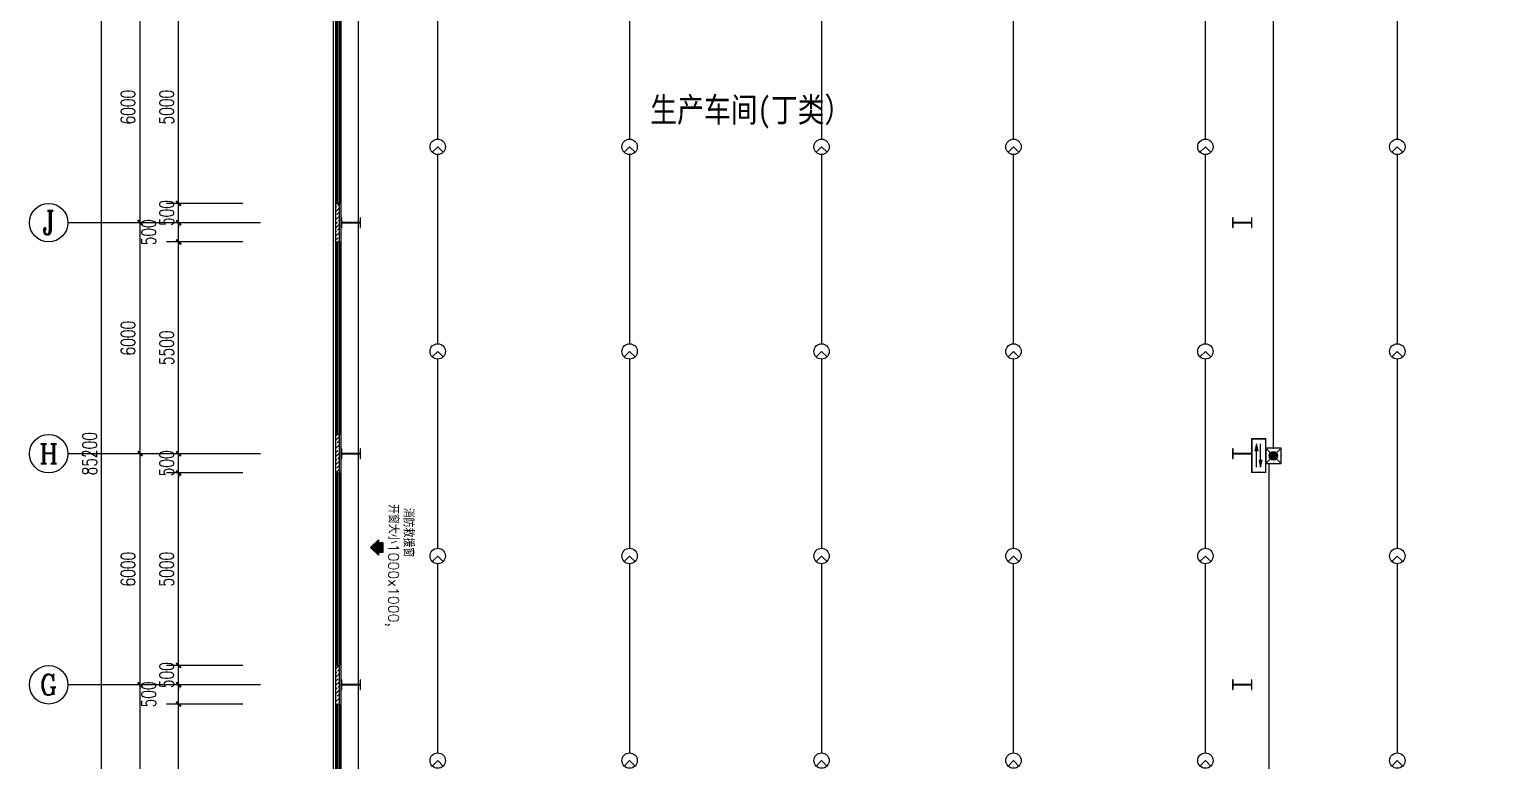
# Model space of a CAD drawing. Extents: x 7651907 to 8255021, y -2490714 to -1144618.
# Drawn here: x 7847983 to 7886194, y -1507140 to -1488153 of the extents above; entities that cross this region are included whole.
import ezdxf
from ezdxf.enums import TextEntityAlignment as Align

# ---------------------------------------------------------------- set-up
doc = ezdxf.new("R2010")
doc.units = 0
doc.header["$LTSCALE"] = 1000
doc.linetypes.add('DASH', pattern=[0.35, 0.25, -0.1])
doc.layers.get('0').update_dxf_attribs({"linetype": 'CONTINUOUS'})
doc.layers.get('Defpoints').update_dxf_attribs({"linetype": 'CONTINUOUS'})
for name, color, linetype in [('001-墙体', 30, 'CONTINUOUS'), ('001-文字', 11, 'CONTINUOUS'), ('AXIS', 3, 'CONTINUOUS'), ('AXIS_TEXT', 7, 'CONTINUOUS'), ('EQUIP-照明', 3, 'CONTINUOUS'), ('M_Prof', 2, 'CONTINUOUS'), ('PUB_HATCH', 8, 'CONTINUOUS'), ('PUB_TEXT', 7, 'CONTINUOUS'), ('WINDOW', 4, 'CONTINUOUS'), ('WIRE-应急', 5, 'DASH'), ('WIRE-照明', 1, 'CONTINUOUS')]:
    doc.layers.add(name, color=color, linetype=linetype)
doc.styles.add('_TCH_AXIS', font='COMPLEX', dxfattribs={"bigfont": 'GBCBIG'})
doc.styles.add('_TCH_DIM_T3', font='SIMPLEX', dxfattribs={"width": 0.705882, "bigfont": 'GBCBIG'})
doc.styles.add('_TCH_LABEL', font='COMPLEX', dxfattribs={"bigfont": 'GBCBIG'})
doc.styles.add('_TEL_DIM', font='SIMPLEX', dxfattribs={"width": 0.8, "height": 3.5, "bigfont": 'HZTXT'})
doc.styles.add('COMPLEX', font='COMPLEX')
doc.styles.get("Standard").update_dxf_attribs({"font": 'txt.shx', "width": 0.7, "bigfont": 'TSSDCHN.shx'})
doc.styles.add('宋体', font='', dxfattribs={"width": 0.8})
doc.styles.get('宋体').set_extended_font_data('SimSun')
doc.dimstyles.new('_TCH_ARCH&&125', dxfattribs={"dimtxt": 371.875, "dimasz": 125, "dimexe": 312.5, "dimexo": 375, "dimgap": 125, "dimtad": 1, "dimdec": 0, "dimzin": 0, "dimdsep": 46, "dimtxsty": '_TCH_DIM_T3', "dimblk": 'ARCHTICK', "dimcen": 0.09, "dimclrt": 7, "dimazin": 2, "dimtfac": 1, "dimtdec": 0, "dimtix": 1, "dimtmove": 2, "dimatfit": 3, "dimfxl": 0, "dimtolj": 1, "dimtzin": 0, "dimarcsym": 0})
pattern_1 = [(45, (0, 53.85), (-106.06606, 106.06606), []), (45, (52.16, 0), (-106.06606, 106.06606), [59.21055, -33.8346])]

# ---------------------------------------------------------------- blocks, each defined once
blk = doc.blocks.new('sgdgsgsg')
at = {"layer": 'M_Prof'}
for points in [[(7988146, -933026), (7988146, -933276), (7988158, -933276), (7988158, -933154), (7988634, -933154), (7988634, -933276), (7988646, -933276), (7988646, -933026), (7988634, -933026), (7988634, -933148), (7988158, -933148), (7988158, -933026)], [(8011296, -933026), (8011296, -933276), (8011308, -933276), (8011308, -933154), (8011784, -933154), (8011784, -933276), (8011796, -933276), (8011796, -933026), (8011784, -933026), (8011784, -933148), (8011308, -933148), (8011308, -933026)], [(7988146, -939026), (7988146, -939276), (7988158, -939276), (7988158, -939154), (7988634, -939154), (7988634, -939276), (7988646, -939276), (7988646, -939026), (7988634, -939026), (7988634, -939148), (7988158, -939148), (7988158, -939026)], [(8011296, -939026), (8011296, -939276), (8011308, -939276), (8011308, -939154), (8011784, -939154), (8011784, -939276), (8011796, -939276), (8011796, -939026), (8011784, -939026), (8011784, -939148), (8011308, -939148), (8011308, -939026)], [(7988146, -945026), (7988146, -945276), (7988158, -945276), (7988158, -945154), (7988634, -945154), (7988634, -945276), (7988646, -945276), (7988646, -945026), (7988634, -945026), (7988634, -945148), (7988158, -945148), (7988158, -945026)], [(8011296, -945026), (8011296, -945276), (8011308, -945276), (8011308, -945154), (8011784, -945154), (8011784, -945276), (8011796, -945276), (8011796, -945026), (8011784, -945026), (8011784, -945148), (8011308, -945148), (8011308, -945026)]]:
    blk.add_lwpolyline(points, close=True, dxfattribs=at)
blk = doc.blocks.new('5181895')
h = blk.add_hatch(color=13)
h.dxf.hatch_style = 1
h.paths.add_polyline_path([(-1101987, -147875), (-1102144, -148033), (-1102087, -148033), (-1102087, -148123), (-1101887, -148123), (-1101887, -148033), (-1101829, -148033)])
at = {"color": 13}
blk.add_lwpolyline([(-1101987, -147875), (-1102144, -148033), (-1102087, -148033), (-1102087, -148123), (-1101887, -148123), (-1101887, -148033), (-1101829, -148033), (-1101987, -147875)], close=True, dxfattribs=at)
blk = doc.blocks.new('_AXISO')
blk.add_circle((0, 0), 0.5)
at = {"layer": 'AXIS_TEXT', "style": 'COMPLEX', "width": 1.041667}
blk.add_attdef('A', text='', height=0.56, dxfattribs=at).set_placement((-0.25, -0.28), (0.25, -0.28), align=Align.FIT)
blk = doc.blocks.new('_ArchTick')
at = {"color": 0, "linetype": 'ByBlock', "const_width": 0.4}
blk.add_lwpolyline([(-0.5, -0.5), (0.5, 0.5)], dxfattribs=at)
blk = doc.blocks.new('*D110')
at = {"layer": 'AXIS', "color": 0, "lineweight": -2}
for p, q in [((5625, 93200), (1562, 93200)), ((1875, 8000), (1875, 93200)), ((5625, 8000), (1562, 8000))]:
    blk.add_line(p, q, dxfattribs=at)
at = {"layer": 'Defpoints', "color": 0}
for p in [(1875, 93200), (6000, 93200), (6000, 8000)]:
    blk.add_point(p, dxfattribs=at)
at = {"layer": 'AXIS', "color": 0, "lineweight": -2, "xscale": 125, "yscale": 125, "zscale": 125}
for p, rotation in [((1875, 93200), 90), ((1875, 8000), 270)]:
    blk.add_blockref('_ArchTick', p, dxfattribs=dict(at, rotation=rotation))
at = {"layer": 'AXIS', "color": 7, "insert": (1564, 50600), "char_height": 371.9, "attachment_point": 5, "rotation": 90, "style": '_TCH_DIM_T3'}
blk.add_mtext('\\A1;85200', dxfattribs=at)
blk = doc.blocks.new('*D116')
at = {"layer": 'AXIS', "color": 0, "lineweight": -2}
for p, q in [((5625, 44600), (2562, 44600)), ((2875, 38600), (2875, 44600)), ((5625, 38600), (2562, 38600))]:
    blk.add_line(p, q, dxfattribs=at)
at = {"layer": 'Defpoints', "color": 0}
for p in [(2875, 44600), (6000, 44600), (6000, 38600)]:
    blk.add_point(p, dxfattribs=at)
at = {"layer": 'AXIS', "color": 0, "lineweight": -2, "xscale": 125, "yscale": 125, "zscale": 125}
for p, rotation in [((2875, 44600), 90), ((2875, 38600), 270)]:
    blk.add_blockref('_ArchTick', p, dxfattribs=dict(at, rotation=rotation))
at = {"layer": 'AXIS', "color": 7, "insert": (2564, 41600), "char_height": 371.9, "attachment_point": 5, "rotation": 90, "style": '_TCH_DIM_T3'}
blk.add_mtext('\\A1;6000', dxfattribs=at)
blk = doc.blocks.new('*D117')
at = {"layer": 'AXIS', "color": 0, "lineweight": -2}
for p, q in [((5625, 50600), (2562, 50600)), ((2875, 44600), (2875, 50600)), ((5625, 44600), (2562, 44600))]:
    blk.add_line(p, q, dxfattribs=at)
at = {"layer": 'Defpoints', "color": 0}
for p in [(2875, 50600), (6000, 50600), (6000, 44600)]:
    blk.add_point(p, dxfattribs=at)
at = {"layer": 'AXIS', "color": 0, "lineweight": -2, "xscale": 125, "yscale": 125, "zscale": 125}
for p, rotation in [((2875, 50600), 90), ((2875, 44600), 270)]:
    blk.add_blockref('_ArchTick', p, dxfattribs=dict(at, rotation=rotation))
at = {"layer": 'AXIS', "color": 7, "insert": (2564, 47600), "char_height": 371.9, "attachment_point": 5, "rotation": 90, "style": '_TCH_DIM_T3'}
blk.add_mtext('\\A1;6000', dxfattribs=at)
blk = doc.blocks.new('*D118')
at = {"layer": 'AXIS', "color": 0, "lineweight": -2}
for p, q in [((5625, 56600), (2562, 56600)), ((2875, 50600), (2875, 56600)), ((5625, 50600), (2562, 50600))]:
    blk.add_line(p, q, dxfattribs=at)
at = {"layer": 'Defpoints', "color": 0}
for p in [(2875, 56600), (6000, 56600), (6000, 50600)]:
    blk.add_point(p, dxfattribs=at)
at = {"layer": 'AXIS', "color": 0, "lineweight": -2, "xscale": 125, "yscale": 125, "zscale": 125}
for p, rotation in [((2875, 56600), 90), ((2875, 50600), 270)]:
    blk.add_blockref('_ArchTick', p, dxfattribs=dict(at, rotation=rotation))
at = {"layer": 'AXIS', "color": 7, "insert": (2564, 53600), "char_height": 371.9, "attachment_point": 5, "rotation": 90, "style": '_TCH_DIM_T3'}
blk.add_mtext('\\A1;6000', dxfattribs=at)
blk = doc.blocks.new('*D119')
at = {"layer": 'AXIS', "color": 0, "lineweight": -2}
for p, q in [((5625, 62600), (2562, 62600)), ((2875, 56600), (2875, 62600)), ((5625, 56600), (2562, 56600))]:
    blk.add_line(p, q, dxfattribs=at)
at = {"layer": 'Defpoints', "color": 0}
for p in [(2875, 62600), (6000, 62600), (6000, 56600)]:
    blk.add_point(p, dxfattribs=at)
at = {"layer": 'AXIS', "color": 0, "lineweight": -2, "xscale": 125, "yscale": 125, "zscale": 125}
for p, rotation in [((2875, 62600), 90), ((2875, 56600), 270)]:
    blk.add_blockref('_ArchTick', p, dxfattribs=dict(at, rotation=rotation))
at = {"layer": 'AXIS', "color": 7, "insert": (2564, 59600), "char_height": 371.9, "attachment_point": 5, "rotation": 90, "style": '_TCH_DIM_T3'}
blk.add_mtext('\\A1;6000', dxfattribs=at)
blk = doc.blocks.new('$TCHSYS$WIN2D')
for p, q in [((-0.5, 0.5), (0.5, 0.5)), ((-0.5, 0.5), (-0.5, -0.5)), ((0.5, 0.5), (0.5, -0.5)), ((0.5, 0.1667), (-0.5, 0.1667)), ((0.5, -0.1667), (-0.5, -0.1667)), ((-0.5, -0.5), (0.5, -0.5))]:
    blk.add_line(p, q)
blk = doc.blocks.new('*D213')
at = {"layer": 'AXIS', "color": 0, "lineweight": -2}
for p, q in [((5539, 62100), (3562, 62100)), ((3875, 57100), (3875, 62100)), ((5539, 57100), (3562, 57100))]:
    blk.add_line(p, q, dxfattribs=at)
at = {"layer": 'Defpoints', "color": 0}
for p in [(3875, 62100), (5914, 62100), (5914, 57100)]:
    blk.add_point(p, dxfattribs=at)
at = {"layer": 'AXIS', "color": 0, "lineweight": -2, "xscale": 125, "yscale": 125, "zscale": 125}
for p, rotation in [((3875, 62100), 90), ((3875, 57100), 270)]:
    blk.add_blockref('_ArchTick', p, dxfattribs=dict(at, rotation=rotation))
at = {"layer": 'AXIS', "color": 7, "insert": (3564, 59600), "char_height": 371.9, "attachment_point": 5, "rotation": 90, "style": '_TCH_DIM_T3'}
blk.add_mtext('\\A1;5000', dxfattribs=at)
blk = doc.blocks.new('*D214')
at = {"layer": 'AXIS', "color": 0, "lineweight": -2}
for p, q in [((5539, 57100), (3562, 57100)), ((3875, 57100), (3875, 57225)), ((3875, 56600), (3875, 57100)), ((5539, 56600), (3562, 56600)), ((3875, 56600), (3875, 56475))]:
    blk.add_line(p, q, dxfattribs=at)
at = {"layer": 'Defpoints', "color": 0}
for p in [(3875, 57100), (5914, 57100), (5914, 56600)]:
    blk.add_point(p, dxfattribs=at)
at = {"layer": 'AXIS', "color": 0, "lineweight": -2, "xscale": 125, "yscale": 125, "zscale": 125}
for p, rotation in [((3875, 57100), 270), ((3875, 56600), 90)]:
    blk.add_blockref('_ArchTick', p, dxfattribs=dict(at, rotation=rotation))
at = {"layer": 'AXIS', "color": 7, "insert": (3564, 56850), "char_height": 371.9, "attachment_point": 5, "rotation": 90, "style": '_TCH_DIM_T3'}
blk.add_mtext('\\A1;500', dxfattribs=at)
blk = doc.blocks.new('*D215')
at = {"layer": 'AXIS', "color": 0, "lineweight": -2}
for p, q in [((5539, 56600), (3562, 56600)), ((3875, 56100), (3875, 56600)), ((5539, 56100), (3562, 56100))]:
    blk.add_line(p, q, dxfattribs=at)
at = {"layer": 'Defpoints', "color": 0}
for p in [(3875, 56600), (5914, 56600), (5914, 56100)]:
    blk.add_point(p, dxfattribs=at)
at = {"layer": 'AXIS', "color": 0, "lineweight": -2, "xscale": 125, "yscale": 125, "zscale": 125}
for p, rotation in [((3875, 56600), 90), ((3875, 56100), 270)]:
    blk.add_blockref('_ArchTick', p, dxfattribs=dict(at, rotation=rotation))
at = {"layer": 'AXIS', "color": 7, "insert": (3094, 56350), "char_height": 371.9, "attachment_point": 5, "rotation": 90, "style": '_TCH_DIM_T3'}
blk.add_mtext('\\A1;500', dxfattribs=at)
blk = doc.blocks.new('*D216')
at = {"layer": 'AXIS', "color": 0, "lineweight": -2}
for p, q in [((5539, 56100), (3562, 56100)), ((3875, 50600), (3875, 56100)), ((5539, 50600), (3562, 50600))]:
    blk.add_line(p, q, dxfattribs=at)
at = {"layer": 'Defpoints', "color": 0}
for p in [(3875, 56100), (5914, 56100), (5914, 50600)]:
    blk.add_point(p, dxfattribs=at)
at = {"layer": 'AXIS', "color": 0, "lineweight": -2, "xscale": 125, "yscale": 125, "zscale": 125}
for p, rotation in [((3875, 56100), 90), ((3875, 50600), 270)]:
    blk.add_blockref('_ArchTick', p, dxfattribs=dict(at, rotation=rotation))
at = {"layer": 'AXIS', "color": 7, "insert": (3564, 53350), "char_height": 371.9, "attachment_point": 5, "rotation": 90, "style": '_TCH_DIM_T3'}
blk.add_mtext('\\A1;5500', dxfattribs=at)
blk = doc.blocks.new('*D217')
at = {"layer": 'AXIS', "color": 0, "lineweight": -2}
for p, q in [((5539, 50600), (3562, 50600)), ((3875, 50600), (3875, 50725)), ((3875, 50100), (3875, 50600)), ((5539, 50100), (3562, 50100)), ((3875, 50100), (3875, 49975))]:
    blk.add_line(p, q, dxfattribs=at)
at = {"layer": 'Defpoints', "color": 0}
for p in [(3875, 50600), (5914, 50600), (5914, 50100)]:
    blk.add_point(p, dxfattribs=at)
at = {"layer": 'AXIS', "color": 0, "lineweight": -2, "xscale": 125, "yscale": 125, "zscale": 125}
for p, rotation in [((3875, 50600), 270), ((3875, 50100), 90)]:
    blk.add_blockref('_ArchTick', p, dxfattribs=dict(at, rotation=rotation))
at = {"layer": 'AXIS', "color": 7, "insert": (3564, 50350), "char_height": 371.9, "attachment_point": 5, "rotation": 90, "style": '_TCH_DIM_T3'}
blk.add_mtext('\\A1;500', dxfattribs=at)
blk = doc.blocks.new('*D218')
at = {"layer": 'AXIS', "color": 0, "lineweight": -2}
for p, q in [((5539, 50100), (3562, 50100)), ((3875, 45100), (3875, 50100)), ((5539, 45100), (3562, 45100))]:
    blk.add_line(p, q, dxfattribs=at)
at = {"layer": 'Defpoints', "color": 0}
for p in [(3875, 50100), (5914, 50100), (5914, 45100)]:
    blk.add_point(p, dxfattribs=at)
at = {"layer": 'AXIS', "color": 0, "lineweight": -2, "xscale": 125, "yscale": 125, "zscale": 125}
for p, rotation in [((3875, 50100), 90), ((3875, 45100), 270)]:
    blk.add_blockref('_ArchTick', p, dxfattribs=dict(at, rotation=rotation))
at = {"layer": 'AXIS', "color": 7, "insert": (3564, 47600), "char_height": 371.9, "attachment_point": 5, "rotation": 90, "style": '_TCH_DIM_T3'}
blk.add_mtext('\\A1;5000', dxfattribs=at)
blk = doc.blocks.new('*D219')
at = {"layer": 'AXIS', "color": 0, "lineweight": -2}
for p, q in [((5539, 45100), (3562, 45100)), ((3875, 45100), (3875, 45225)), ((3875, 44600), (3875, 45100)), ((5539, 44600), (3562, 44600)), ((3875, 44600), (3875, 44475))]:
    blk.add_line(p, q, dxfattribs=at)
at = {"layer": 'Defpoints', "color": 0}
for p in [(3875, 45100), (5914, 45100), (5914, 44600)]:
    blk.add_point(p, dxfattribs=at)
at = {"layer": 'AXIS', "color": 0, "lineweight": -2, "xscale": 125, "yscale": 125, "zscale": 125}
for p, rotation in [((3875, 45100), 270), ((3875, 44600), 90)]:
    blk.add_blockref('_ArchTick', p, dxfattribs=dict(at, rotation=rotation))
at = {"layer": 'AXIS', "color": 7, "insert": (3564, 44850), "char_height": 371.9, "attachment_point": 5, "rotation": 90, "style": '_TCH_DIM_T3'}
blk.add_mtext('\\A1;500', dxfattribs=at)
blk = doc.blocks.new('*D220')
at = {"layer": 'AXIS', "color": 0, "lineweight": -2}
for p, q in [((5539, 44600), (3562, 44600)), ((3875, 44100), (3875, 44600)), ((5539, 44100), (3562, 44100))]:
    blk.add_line(p, q, dxfattribs=at)
at = {"layer": 'Defpoints', "color": 0}
for p in [(3875, 44600), (5914, 44600), (5914, 44100)]:
    blk.add_point(p, dxfattribs=at)
at = {"layer": 'AXIS', "color": 0, "lineweight": -2, "xscale": 125, "yscale": 125, "zscale": 125}
for p, rotation in [((3875, 44600), 90), ((3875, 44100), 270)]:
    blk.add_blockref('_ArchTick', p, dxfattribs=dict(at, rotation=rotation))
at = {"layer": 'AXIS', "color": 7, "insert": (3094, 44350), "char_height": 371.9, "attachment_point": 5, "rotation": 90, "style": '_TCH_DIM_T3'}
blk.add_mtext('\\A1;500', dxfattribs=at)
blk = doc.blocks.new('*D221')
at = {"layer": 'AXIS', "color": 0, "lineweight": -2}
for p, q in [((5539, 44100), (3562, 44100)), ((3875, 39100), (3875, 44100)), ((5539, 39100), (3562, 39100))]:
    blk.add_line(p, q, dxfattribs=at)
at = {"layer": 'Defpoints', "color": 0}
for p in [(3875, 44100), (5914, 44100), (5914, 39100)]:
    blk.add_point(p, dxfattribs=at)
at = {"layer": 'AXIS', "color": 0, "lineweight": -2, "xscale": 125, "yscale": 125, "zscale": 125}
for p, rotation in [((3875, 44100), 90), ((3875, 39100), 270)]:
    blk.add_blockref('_ArchTick', p, dxfattribs=dict(at, rotation=rotation))
at = {"layer": 'AXIS', "color": 7, "insert": (3564, 41600), "char_height": 371.9, "attachment_point": 5, "rotation": 90, "style": '_TCH_DIM_T3'}
blk.add_mtext('\\A1;5000', dxfattribs=at)
blk = doc.blocks.new('$equip$00001176')
for q in [(-0.354, -0.354), (0.354, -0.354)]:
    blk.add_line((0, 0), q)
blk.add_circle((0, 0), 0.5)
at = {"style": '_TCH_LABEL', "flags": 9}
blk.add_attdef('A', (0, 0), '', height=0.00002, dxfattribs=at)
blk = doc.blocks.new('$equip$00002542')
h = blk.add_hatch(color=256)
h.paths.add_polyline_path([(-0.215, 0.29), (-0.503, 0.218), (-0.215, 0.218)])
h.paths.add_polyline_path([(-0.215, 0.218), (-0.503, 0.218), (-0.215, 0.146)])
h.paths.add_polyline_path([(0.215, 0.472), (0.215, 0.328), (0.503, 0.4)])
for p, q in [((-0.72, 0.6), (-0.72, 0)), ((0.72, 0.6), (-0.72, 0.6)), ((-0.72, 0), (0.72, 0)), ((-0.215, 0.29), (-0.503, 0.218)), ((-0.503, 0.218), (-0.215, 0.146)), ((-0.215, 0.146), (-0.215, 0.29)), ((0.215, 0.472), (0.215, 0.328)), ((0.503, 0.4), (0.215, 0.472)), ((0.215, 0.328), (0.503, 0.4)), ((0.72, 0), (0.72, 0.6))]:
    blk.add_line(p, q)
at = {"color": 7}
for p, q in [((-0.505, 0.4), (0.455, 0.4)), ((-0.503, 0.218), (0.505, 0.218))]:
    blk.add_line(p, q, dxfattribs=at)
at = {"const_width": 0.06}
blk.add_lwpolyline([(-0.72, 0.6), (-0.72, 0), (0.72, 0), (0.72, 0.6), (-0.72, 0.6), (-0.72, 0)], dxfattribs=at)
for p in [(-0.72, 0.3), (0, 0.6), (0, 0), (0.72, 0.3)]:
    blk.add_point(p)
at = {"color": 7, "style": '_TEL_DIM', "flags": 1}
blk.add_attdef('A', text='', height=0.00002, dxfattribs=at).set_placement((0, 0), align=Align.MIDDLE_CENTER)
blk = doc.blocks.new('$equip$00002604')
blk.add_hatch(color=256).paths.add_polyline_path([(0.275, 0.5, 1), (-0.274, 0.5, 1)])
for p, q in [((-0.429, 0.929), (-0.194, 0.694)), ((-0.429, 0.071), (-0.194, 0.306)), ((0.194, 0.694), (0.429, 0.929)), ((0.194, 0.306), (0.429, 0.071))]:
    blk.add_line(p, q)
at = {"const_width": 0.03}
blk.add_lwpolyline([(-0.5, 1), (-0.5, 0), (0.5, 0), (0.5, 1), (-0.5, 1), (-0.5, 0)], dxfattribs=at)
blk.add_lwpolyline([(-0.5, 1), (-0.5, 0), (0.5, 0), (0.5, 1)], close=True)
blk.add_circle((0, 0.5), 0.275)
for p in [(0, 1), (-0.5, 0.5), (0, 0), (0.5, 0.5)]:
    blk.add_point(p)
at = {"color": 7, "style": '_TEL_DIM', "flags": 1}
blk.add_attdef('A', text='', height=0.000025, dxfattribs=at).set_placement((0, 0), align=Align.MIDDLE_CENTER)
blk = doc.blocks.new('A$C0DF00DDE')
at = {"layer": 'PUB_HATCH'}
h = blk.add_hatch(dxfattribs=at)
h.set_pattern_fill('天然石材', color=256, scale=30, style=0)
h.set_pattern_definition(pattern_1)
h.paths.add_polyline_path([(8050, 56100), (8050, 57100), (7950, 57100), (7950, 56100)])
h = blk.add_hatch(dxfattribs=at)
h.set_pattern_fill('天然石材', color=256, scale=30, style=0)
h.set_pattern_definition(pattern_1)
h.paths.add_polyline_path([(8050, 50100), (8050, 51100), (7950, 51100), (7950, 50100)])
h = blk.add_hatch(dxfattribs=at)
h.set_pattern_fill('天然石材', color=256, scale=30, style=0)
h.set_pattern_definition(pattern_1)
h.paths.add_polyline_path([(8050, 44100), (8050, 45100), (7950, 45100), (7950, 44100)])
at = {"layer": '001-墙体', "color": 54}
for p, q in [((8050, 57100), (7950, 57100)), ((7950, 57100), (7950, 56100)), ((8050, 56100), (8050, 57100)), ((7950, 56100), (8050, 56100)), ((8050, 51100), (7950, 51100)), ((7950, 51100), (7950, 50100)), ((8050, 50100), (8050, 51100)), ((7950, 50100), (8050, 50100)), ((8050, 45100), (7950, 45100)), ((7950, 45100), (7950, 44100)), ((8050, 44100), (8050, 45100)), ((7950, 44100), (8050, 44100))]:
    blk.add_line(p, q, dxfattribs=at)
at = {"layer": '001-墙体'}
blk.add_lwpolyline([(7900, 93300), (78100, 93300), (78100, 7900), (7900, 7900)], close=True, dxfattribs=at)
blk.add_lwpolyline([(8100, 26299.9), (8100, 74900)], dxfattribs=at)
at = {"layer": 'AXIS'}
for p, q in [((6000, 56600), (1000, 56600)), ((6000, 50600), (1000, 50600)), ((6000, 44600), (1000, 44600))]:
    blk.add_line(p, q, dxfattribs=at)
blk.add_blockref('sgdgsgsg', (-7980045.8, 989751))
at = {"xscale": -1.279999999998836, "yscale": 1.279999999998836, "zscale": 1.279999999998836, "rotation": 90}
blk.add_blockref('5181895', (-180418.8, -1362378.6), dxfattribs=at)
at = {"layer": 'AXIS'}
ref = blk.add_blockref('_AXISO', (500, 56600), dxfattribs=dict(at, xscale=1000, yscale=1000, zscale=1000))
ref.add_attrib('A', 'J', dxfattribs={"layer": 'AXIS_TEXT', "ltscale": 100, "height": 620.1, "style": '_TCH_AXIS'}).set_placement((337.6, 56290), (662.4, 56290), align=Align.FIT)
ref = blk.add_blockref('_AXISO', (500, 50600), dxfattribs=dict(at, xscale=1000, yscale=1000, zscale=1000))
ref.add_attrib('A', 'H', dxfattribs={"layer": 'AXIS_TEXT', "ltscale": 100, "height": 506.9, "style": '_TCH_AXIS'}).set_placement((258.6, 50346.6), (741.4, 50346.6), align=Align.FIT)
ref = blk.add_blockref('_AXISO', (500, 44600), dxfattribs=dict(at, xscale=1000, yscale=1000, zscale=1000))
ref.add_attrib('A', 'G', dxfattribs={"layer": 'AXIS_TEXT', "ltscale": 100, "height": 531.5, "style": '_TCH_AXIS'}).set_placement((272.2, 44334.3), (727.8, 44334.3), align=Align.FIT)
at = {"layer": 'WINDOW', "xscale": -5000, "yscale": 100, "zscale": -5000, "rotation": 90}
for p in [(8000, 59600), (8000, 53600), (8000, 47600), (8000, 41600)]:
    blk.add_blockref('$TCHSYS$WIN2D', p, dxfattribs=at)
at = {"layer": '001-文字', "style": '宋体', "width": 0.8}
blk.add_text('生产车间(丁类）', height=637.97, dxfattribs=at).set_placement((16126.6, 59213.7))
at = {"layer": 'PUB_TEXT', "color": 1}
for s, height, p in [('开窗大小1000x1000,', 270.071, (9322.7, 49291.3)), ('消防救援窗', 270.07, (9715.7, 49195.8))]:
    blk.add_text(s, height=height, rotation=270, dxfattribs=at).set_placement(p)
at = {"layer": 'AXIS'}
for p1, p2, distance, picture, middle in [((6000, 8000), (6000, 93200), 4125, '*D110', (1564.1, 50600)), ((6000, 56600), (6000, 62600), 3125, '*D119', (2564.1, 59600)), ((5914.2, 57100), (5914.2, 62100), 2039.2, '*D213', (3564.1, 59600)), ((5914.2, 56600), (5914.2, 57100), 2039.2, '*D214', (3564.1, 56850)), ((6000, 50600), (6000, 56600), 3125, '*D118', (2564.1, 53600)), ((5914.2, 50600), (5914.2, 56100), 2039.2, '*D216', (3564.1, 53350)), ((6000, 44600), (6000, 50600), 3125, '*D117', (2564.1, 47600)), ((5914.2, 50100), (5914.2, 50600), 2039.2, '*D217', (3564.1, 50350)), ((5914.2, 45100), (5914.2, 50100), 2039.2, '*D218', (3564.1, 47600)), ((5914.2, 44600), (5914.2, 45100), 2039.2, '*D219', (3564.1, 44850)), ((6000, 38600), (6000, 44600), 3125, '*D116', (2564.1, 41600)), ((5914.2, 39100), (5914.2, 44100), 2039.2, '*D221', (3564.1, 41600))]:
    dim = blk.add_aligned_dim(p1=p1, p2=p2, distance=distance, dimstyle='_TCH_ARCH&&125', dxfattribs=at)
    dim.commit()
    dim.dimension.update_dxf_attribs({"geometry": picture, "text_midpoint": middle})
for base, p1, p2, picture, middle in [((3875, 56600), (5914.2, 56100), (5914.2, 56600), '*D215', (3093.7, 56350)), ((3875, 44600), (5914.2, 44100), (5914.2, 44600), '*D220', (3093.7, 44350))]:
    dim = blk.add_linear_dim(base=base, p1=p1, p2=p2, angle=90, dimstyle='_TCH_ARCH&&125', dxfattribs=at)
    dim.commit()
    dim.dimension.update_dxf_attribs({"geometry": picture, "text_midpoint": middle, "dimtype": 161})

msp = doc.modelspace()

# ---------------------------------------------------------------- linework, layer by layer
at = {"layer": 'WIRE-应急', "color": 4, "linetype": 'DASH', "const_width": 35}
for points in [[(7879794.8, -1468908.2), (7880293.2, -1468908.2), (7880293.2, -1499026.8)], [(7856523.2, -1511341.5), (7856523.2, -1487045.5)], [(7880175.7, -1522604.2), (7880175.7, -1499426.8)]]:
    msp.add_lwpolyline(points, dxfattribs=at)
at = {"layer": 'WIRE-照明', "color": 4, "linetype": 'Continuous', "const_width": 35}
for points in [[(7858587.6, -1491002.2), (7858587.6, -1486089.7)], [(7863572.5, -1491002.2), (7863572.5, -1486089.7)], [(7868557.3, -1491002.2), (7868557.3, -1486089.7)], [(7873542.2, -1491002.2), (7873542.2, -1486089.7)], [(7878527.1, -1491002.2), (7878527.1, -1486089.7)], [(7883511.9, -1491002.2), (7883511.9, -1486089.7)], [(7858587.6, -1496314.7), (7858587.6, -1491402.2)], [(7863572.5, -1496314.7), (7863572.5, -1491402.2)], [(7868557.3, -1496314.7), (7868557.3, -1491402.2)], [(7873542.2, -1496314.7), (7873542.2, -1491402.2)], [(7878527.1, -1496314.7), (7878527.1, -1491402.2)], [(7883511.9, -1496314.7), (7883511.9, -1491402.2)], [(7858587.6, -1501627.2), (7858587.6, -1496714.7)], [(7863572.5, -1501627.2), (7863572.5, -1496714.7)], [(7868557.3, -1501627.2), (7868557.3, -1496714.7)], [(7873542.2, -1501627.2), (7873542.2, -1496714.7)], [(7878527.1, -1501627.2), (7878527.1, -1496714.7)], [(7883511.9, -1501627.2), (7883511.9, -1496714.7)], [(7858587.6, -1506939.7), (7858587.6, -1502027.2)], [(7863572.5, -1506939.7), (7863572.5, -1502027.2)], [(7868557.3, -1506939.7), (7868557.3, -1502027.2)], [(7873542.2, -1506939.7), (7873542.2, -1502027.2)], [(7878527.1, -1506939.7), (7878527.1, -1502027.2)], [(7883511.9, -1506939.7), (7883511.9, -1502027.2)]]:
    msp.add_lwpolyline(points, dxfattribs=at)

# ---------------------------------------------------------------- block references
at = {"ltscale": 100}
msp.add_blockref('A$C0DF00DDE', (7847983.2, -1549771), dxfattribs=at)
at = {"layer": 'EQUIP-照明', "color": 4, "ltscale": 100, "xscale": 400, "yscale": 400, "zscale": 400}
for p in [(7858587.6, -1491202.2), (7863572.5, -1491202.2), (7868557.3, -1491202.2), (7873542.2, -1491202.2), (7878527.1, -1491202.2), (7883511.9, -1491202.2), (7858587.6, -1496514.7), (7863572.5, -1496514.7), (7868557.3, -1496514.7), (7873542.2, -1496514.7), (7878527.1, -1496514.7), (7883511.9, -1496514.7), (7858587.6, -1501827.2), (7863572.5, -1501827.2), (7868557.3, -1501827.2), (7873542.2, -1501827.2), (7878527.1, -1501827.2), (7883511.9, -1501827.2), (7858587.6, -1507139.7), (7863572.5, -1507139.7), (7868557.3, -1507139.7), (7873542.2, -1507139.7), (7878527.1, -1507139.7), (7883511.9, -1507139.7)]:
    msp.add_blockref('$equip$00001176', p, dxfattribs=at)
at = {"layer": 'EQUIP-照明', "xscale": 600, "yscale": 600, "zscale": 600, "rotation": 90}
msp.add_blockref('$equip$00002542', (7880093.2, -1499219.5), dxfattribs=at)
at = {"layer": 'EQUIP-照明', "color": 4, "ltscale": 100, "xscale": 400, "yscale": 400, "zscale": 400, "rotation": 180}
msp.add_blockref('$equip$00002604', (7880293.2, -1499026.8), dxfattribs=at)

doc.saveas('drawing.dxf')
